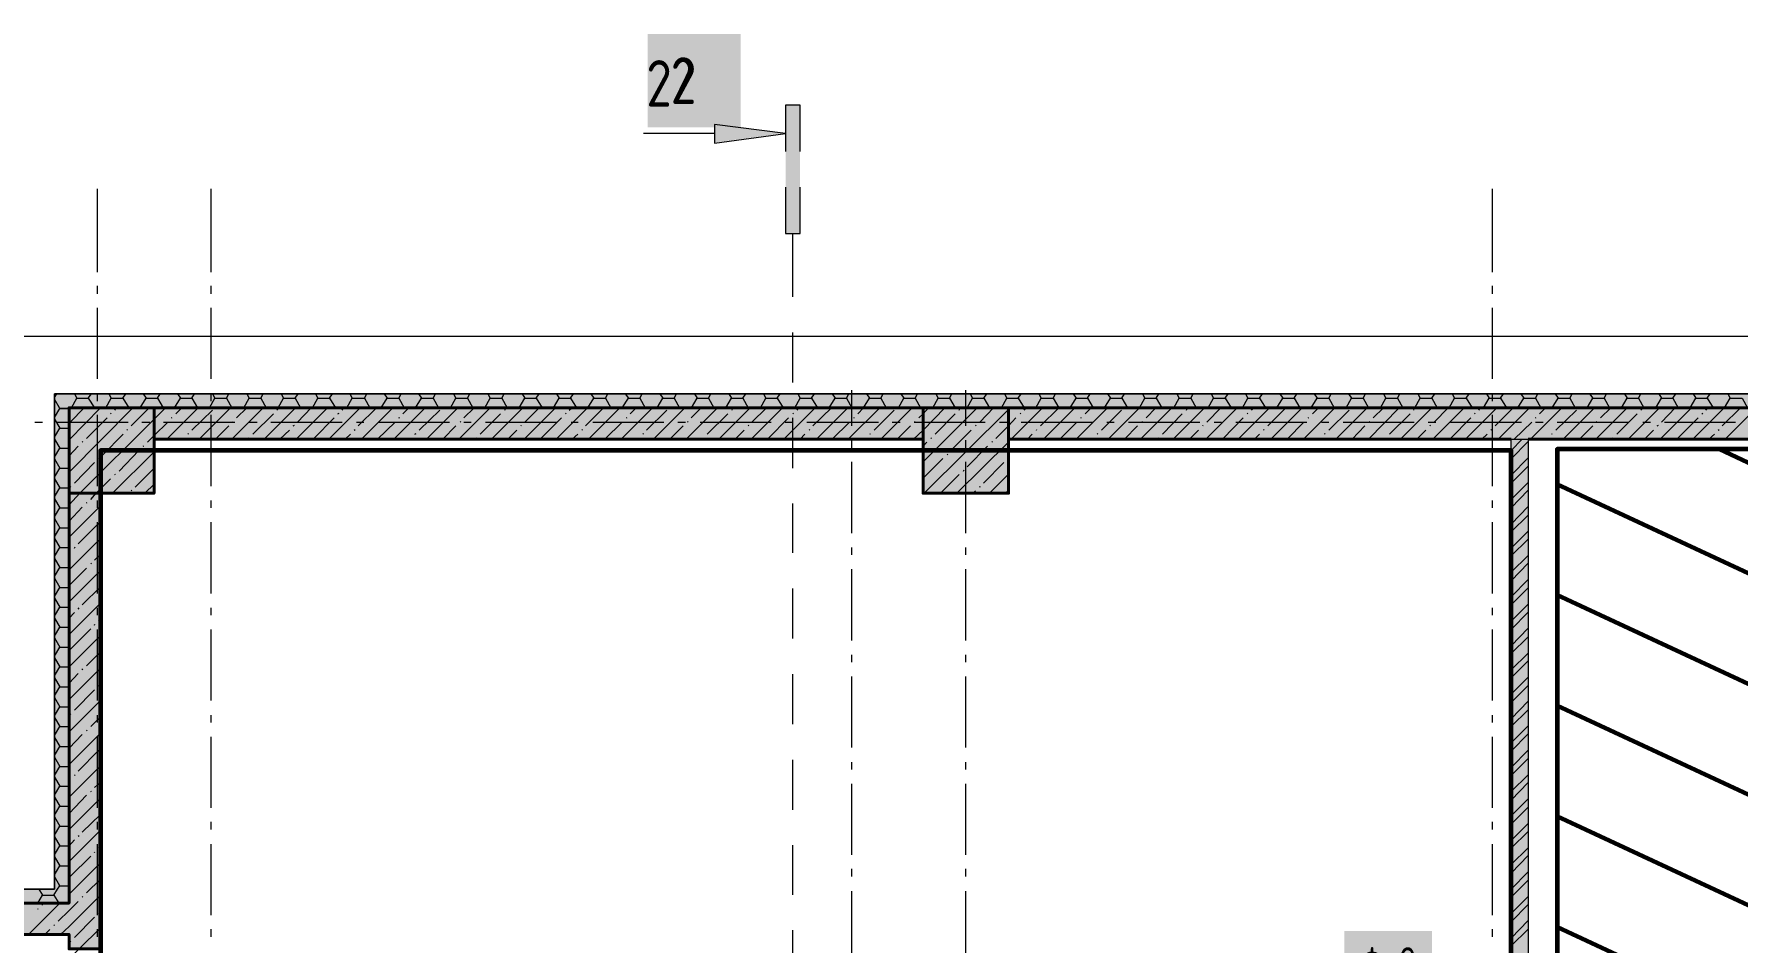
# Model space of a CAD drawing. Header units: millimetres. Extents: x -164500 to 426394, y -23753 to 102118.
# Drawn here: x -114273 to -102297, y 23923 to 30311 of the extents above; entities that cross this region are included whole.
import ezdxf

# ---------------------------------------------------------------- set-up
doc = ezdxf.new("R2010")
doc.units = ezdxf.units.MM
doc.layers.add('0) шлифовка', color=5, linetype='Continuous', lineweight=60)
doc.layers.add('192 подвал стенки 0.2м гидроиз', color=6, linetype='Continuous', lineweight=60)
doc.layers.add('PDF _Геометрия', color=7, linetype='Continuous', true_color=0x1f1f1f)
doc.layers.add('PDF _Сплошная заливка', color=7, linetype='Continuous', true_color=0xffffff)
doc.layers.add('PDF _Текст', color=7, linetype='Continuous')
doc.styles.get("Standard").update_dxf_attribs({"font": 'ГОСТ тип А.ttf'})
doc.styles.add('СПДС', font='ГОСТ тип А.ttf', dxfattribs={"width": 0.9})
doc.linetypes.add('зигзаг', pattern='A,0.00254,-5.08,[131,ltypeshp.shx,S=5.08,R=0,X=-5.08,Y=0],-10.16,[131,ltypeshp.shx,S=5.08,R=180,X=5.08,Y=0],-5.08', length=20.32254)

msp = doc.modelspace()

# ---------------------------------------------------------------- hatches: boundary and pattern name
at = {"layer": '0) шлифовка', "true_color": 0x2776bb}
h = msp.add_hatch(dxfattribs=at)
h.set_pattern_fill('ANSI31', color=152, scale=222, angle=110)
h.set_pattern_definition([(155, (205553.1, 26879), (-297.8825, -638.811), [])])
h.paths.add_polyline_path([(-103568.231, 12573.656), (-87622.634, 12573.656), (-87622.634, 27392.385), (-103568.231, 27392.385)])
at = {"layer": 'PDF _Сплошная заливка', "linetype": 'зигзаг', "transparency": 33554559}
msp.add_hatch(color=7, dxfattribs=at).paths.add_polyline_path([(-109253.404, 29650.356), (-109456.748, 29675.775), (-109490.639, 29675.775), (-109490.639, 29548.684), (-109456.748, 29552.921), (-109427.094, 29557.157), (-109393.203, 29561.393), (-109333.894, 29569.866), (-109300.003, 29574.102), (-109240.695, 29582.575), (-109206.804, 29586.811), (-109177.149, 29591.048), (-109143.259, 29595.284), (-109083.95, 29603.757), (-109050.059, 29607.993), (-108990.75, 29616.466), (-109020.405, 29620.702), (-109223.749, 29646.12)])
h = msp.add_hatch(color=256, dxfattribs=at)
h.paths.add_polyline_path([(-103771.592, 17775.886), (-103890.193, 17775.886), (-103890.193, 12471.984), (-103771.592, 12471.984)])
h.paths.add_polyline_path([(-103890.193, 23448.35), (-103771.592, 23448.35), (-103771.592, 27464.403), (-103890.193, 27464.403)])
h.paths.add_polyline_path([(-103890.193, 17780.122), (-103771.592, 17780.122), (-103771.592, 23444.113), (-103890.193, 23444.113)])

# ---------------------------------------------------------------- linework, layer by layer
at = {"layer": '0) шлифовка'}
msp.add_lwpolyline([(-103568.231, 12573.656), (-87622.634, 12573.656), (-87622.634, 27392.385), (-103568.231, 27392.385)], close=True, dxfattribs=at)
at = {"layer": '192 подвал стенки 0.2м гидроиз'}
msp.add_lwpolyline([(-103890.193, 15674.66), (-103890.193, 27383.913), (-113807.473, 27383.913), (-113807.473, 15674.66), (-106614.162, 15674.66)], dxfattribs=at)
at = {"layer": 'PDF _Геометрия', "color": 7, "lineweight": 9}
for points in [[(-108889.078, 29485.139), (-108889.078, 29811.338), (-108990.75, 29811.338), (-108990.75, 29485.139)], [(-109490.639, 29612.229), (-109990.527, 29612.229)], [(-113828.654, 28637.87), (-113828.654, 29222.486)], [(-113027.986, 28637.87), (-113027.986, 29222.486)], [(-108990.75, 29235.195), (-108990.75, 28908.996), (-108889.078, 28908.996), (-108889.078, 29235.195)], [(-104021.52, 28637.87), (-104021.52, 29222.486)], [(-113828.654, 28485.362), (-113828.654, 28540.434)], [(-113027.986, 28485.362), (-113027.986, 28540.434)], [(-104021.52, 28485.362), (-104021.52, 28540.434)], [(-113828.654, 27888.038), (-113828.654, 28387.926)], [(-113027.986, 27888.038), (-113027.986, 28387.926)], [(-104021.52, 27888.038), (-104021.52, 28387.926)], [(-71456.748, 27782.129), (-71456.748, 28184.582), (-114527.651, 28184.582), (-114527.651, 24702.307), (-117649.836, 24702.307), (-117649.836, 24299.855)], [(-113828.654, 27731.293), (-113828.654, 27786.365)], [(-113027.986, 27731.293), (-113027.986, 27786.365)], [(-108524.753, 27557.603), (-108524.753, 27807.547)], [(-107724.084, 27557.603), (-107724.084, 27807.547)], [(-104021.52, 27731.293), (-104021.52, 27786.365)], [(-156378.487, 27782.129), (-142445.154, 27782.129), (-156378.487, 27782.129), (-156378.487, 27684.693), (-142445.154, 27684.693), (-122585.176, 27684.693), (-122585.176, 24202.419), (-114027.763, 24202.419), (-114027.763, 24299.855), (-114027.763, 27684.693), (-71189.858, 27684.693), (-71189.858, 24261.728)], [(-114269.234, 27583.021), (-114214.162, 27583.021)], [(-114116.726, 27583.021), (-113612.601, 27583.021)], [(-113828.654, 27133.968), (-113828.654, 27633.857)], [(-113515.165, 27583.021), (-113460.093, 27583.021)], [(-113362.657, 27583.021), (-112862.768, 27583.021)], [(-113027.986, 27133.968), (-113027.986, 27633.857)], [(-112761.096, 27583.021), (-112706.023, 27583.021)], [(-112608.588, 27583.021), (-112108.699, 27583.021)], [(-112007.027, 27583.021), (-111956.191, 27583.021)], [(-111854.518, 27583.021), (-111354.63, 27583.021)], [(-111252.958, 27583.021), (-111202.122, 27583.021)], [(-111100.449, 27583.021), (-110600.561, 27583.021)], [(-110498.889, 27583.021), (-110448.052, 27583.021)], [(-110346.38, 27583.021), (-109846.492, 27583.021)], [(-109749.056, 27583.021), (-109693.983, 27583.021)], [(-109592.311, 27583.021), (-109092.423, 27583.021)], [(-108994.987, 27583.021), (-108939.914, 27583.021)], [(-108842.478, 27583.021), (-108338.353, 27583.021)], [(-108240.918, 27583.021), (-108185.845, 27583.021)], [(-108088.409, 27583.021), (-107588.521, 27583.021)], [(-107486.848, 27583.021), (-107436.012, 27583.021)], [(-107334.34, 27583.021), (-106834.452, 27583.021)], [(-106732.779, 27583.021), (-106681.943, 27583.021)], [(-106580.271, 27583.021), (-106080.382, 27583.021)], [(-105978.71, 27583.021), (-105927.874, 27583.021)], [(-105826.202, 27583.021), (-105326.313, 27583.021)], [(-105224.641, 27583.021), (-105173.805, 27583.021)], [(-105072.133, 27583.021), (-104572.244, 27583.021)], [(-104474.808, 27583.021), (-104419.736, 27583.021)], [(-104318.064, 27583.021), (-103818.175, 27583.021)], [(-104021.52, 27133.968), (-104021.52, 27633.857)], [(-103720.739, 27583.021), (-103665.667, 27583.021)], [(-103568.231, 27583.021), (-103068.342, 27583.021)], [(-102966.67, 27583.021), (-102911.598, 27583.021)], [(-102814.162, 27583.021), (-102314.273, 27583.021)], [(-108524.753, 27400.858), (-108524.753, 27455.931)], [(-107724.084, 27400.858), (-107724.084, 27455.931)], [(-108524.753, 26803.534), (-108524.753, 27303.422)], [(-107724.084, 26803.534), (-107724.084, 27303.422)], [(-113828.654, 26981.46), (-113828.654, 27032.296)], [(-113027.986, 26981.46), (-113027.986, 27032.296)], [(-104021.52, 26981.46), (-104021.52, 27032.296)], [(-113828.654, 26379.899), (-113828.654, 26879.788)], [(-113027.986, 26379.899), (-113027.986, 26879.788)], [(-104021.52, 26379.899), (-104021.52, 26879.788)], [(-108524.753, 26651.025), (-108524.753, 26701.861)], [(-107724.084, 26651.025), (-107724.084, 26701.861)], [(-108524.753, 26049.465), (-108524.753, 26549.353)], [(-107724.084, 26049.465), (-107724.084, 26549.353)], [(-113828.654, 26227.391), (-113828.654, 26278.227)], [(-113027.986, 26227.391), (-113027.986, 26278.227)], [(-104021.52, 26227.391), (-104021.52, 26278.227)], [(-113828.654, 25625.83), (-113828.654, 26125.719)], [(-113027.986, 25625.83), (-113027.986, 26125.719)], [(-104021.52, 25625.83), (-104021.52, 26125.719)], [(-108524.753, 25896.956), (-108524.753, 25947.792)], [(-107724.084, 25896.956), (-107724.084, 25947.792)], [(-108524.753, 25295.395), (-108524.753, 25795.284)], [(-107724.084, 25295.395), (-107724.084, 25795.284)], [(-113828.654, 25473.322), (-113828.654, 25524.158)], [(-113027.986, 25473.322), (-113027.986, 25524.158)], [(-104021.52, 25473.322), (-104021.52, 25524.158)], [(-113828.654, 24871.761), (-113828.654, 25371.65)], [(-113027.986, 24871.761), (-113027.986, 25371.65)], [(-104021.52, 24871.761), (-104021.52, 25371.65)], [(-108524.753, 25142.887), (-108524.753, 25193.723)], [(-107724.084, 25142.887), (-107724.084, 25193.723)], [(-108524.753, 24541.326), (-108524.753, 25041.215)], [(-107724.084, 24541.326), (-107724.084, 25041.215)], [(-113828.654, 24719.253), (-113828.654, 24774.325)], [(-113027.986, 24719.253), (-113027.986, 24774.325)], [(-104021.52, 24719.253), (-104021.52, 24774.325)], [(-113828.654, 24117.692), (-113828.654, 24617.581)], [(-113027.986, 24117.692), (-113027.986, 24617.581)], [(-104021.52, 24117.692), (-104021.52, 24617.581)], [(-108524.753, 24388.818), (-108524.753, 24443.89)], [(-107724.084, 24388.818), (-107724.084, 24443.89)], [(-108524.753, 23787.257), (-108524.753, 24287.146)], [(-107724.084, 23787.257), (-107724.084, 24287.146)], [(-113828.654, 23965.184), (-113828.654, 24020.256)], [(-113027.986, 23965.184), (-113027.986, 24020.256)], [(-104021.52, 23965.184), (-104021.52, 24020.256)]]:
    msp.add_lwpolyline(points, dxfattribs=at)
for points in [[(-109490.639, 29544.448), (-108990.75, 29612.229), (-109490.639, 29675.775)], [(-71088.186, 27782.129), (-71088.186, 24359.164), (-67097.551, 24359.164), (-67097.551, 27684.693), (-67097.551, 24363.4), (-71088.186, 24363.4), (-71088.186, 27782.129), (-71189.858, 27782.129), (-114129.435, 27782.129), (-114129.435, 27684.693), (-114129.435, 24299.855), (-114129.435, 27684.693), (-114129.435, 27782.129), (-71189.858, 27782.129)], [(-122585.176, 24299.855), (-114129.435, 24299.855)]]:
    msp.add_lwpolyline(points, close=True, dxfattribs=at)
at = {"layer": 'PDF _Геометрия', "color": 8, "lineweight": 9, "true_color": 0x808080}
for points in [[(-108939.914, 28464.18), (-108939.914, 28908.996)], [(-108939.914, 27862.62), (-108939.914, 28214.236)], [(-108939.914, 27261.059), (-108939.914, 27612.675)], [(-108939.914, 26663.734), (-108939.914, 27011.115)], [(-108939.914, 26062.174), (-108939.914, 26413.79)], [(-108939.914, 25460.613), (-108939.914, 25812.229)], [(-108939.914, 24859.052), (-108939.914, 25210.669)], [(-108939.914, 24261.728), (-108939.914, 24609.108)], [(-108939.914, 23660.167), (-108939.914, 24011.783)]]:
    msp.add_lwpolyline(points, dxfattribs=at)
at = {"layer": 'PDF _Геометрия', "color": 251, "lineweight": 9, "true_color": 0x4a4a4a}
for points in [[(-114129.435, 27756.711), (-114112.489, 27782.129)], [(-114129.435, 27616.912), (-114091.308, 27680.457), (-114095.544, 27684.693), (-114129.435, 27744.002)], [(-114010.817, 27684.693), (-113972.69, 27752.475)], [(-113989.636, 27782.129), (-113972.69, 27752.475), (-113892.2, 27752.475), (-113849.836, 27684.693)], [(-113892.2, 27752.475), (-113871.018, 27782.129)], [(-113769.346, 27684.693), (-113731.219, 27752.475)], [(-113748.164, 27782.129), (-113731.219, 27752.475), (-113650.728, 27752.475), (-113608.365, 27684.693)], [(-113650.728, 27752.475), (-113629.546, 27782.129)], [(-113527.874, 27684.693), (-113485.511, 27752.475)], [(-113506.692, 27782.129), (-113485.511, 27752.475), (-113405.02, 27752.475), (-113366.893, 27684.693)], [(-113405.02, 27752.475), (-113388.075, 27782.129)], [(-113366.893, 27680.457), (-113286.403, 27680.457)], [(-113286.403, 27684.693), (-113244.039, 27752.475)], [(-113265.221, 27782.129), (-113244.039, 27752.475), (-113163.549, 27752.475), (-113125.421, 27684.693)], [(-113163.549, 27752.475), (-113146.603, 27782.129)], [(-113125.421, 27680.457), (-113044.931, 27680.457)], [(-113040.695, 27684.693), (-113002.568, 27752.475)], [(-113019.513, 27782.129), (-113002.568, 27752.475), (-112922.077, 27752.475), (-112883.95, 27684.693)], [(-112922.077, 27752.475), (-112905.132, 27782.129)], [(-112883.95, 27680.457), (-112803.459, 27680.457)], [(-112799.223, 27684.693), (-112761.096, 27752.475)], [(-112778.041, 27782.129), (-112761.096, 27752.475), (-112680.605, 27752.475), (-112642.478, 27684.693)], [(-112680.605, 27752.475), (-112663.66, 27782.129)], [(-112638.242, 27680.457), (-112557.751, 27680.457)], [(-112557.751, 27684.693), (-112519.624, 27752.475)], [(-112536.57, 27782.129), (-112519.624, 27752.475), (-112439.134, 27752.475), (-112401.007, 27684.693)], [(-112439.134, 27752.475), (-112417.952, 27782.129)], [(-112396.77, 27680.457), (-112316.28, 27680.457)], [(-112316.28, 27684.693), (-112278.153, 27752.475)], [(-112295.098, 27782.129), (-112278.153, 27752.475), (-112197.662, 27752.475), (-112155.299, 27684.693)], [(-112197.662, 27752.475), (-112176.481, 27782.129)], [(-112155.299, 27680.457), (-112074.808, 27680.457)], [(-112074.808, 27684.693), (-112036.681, 27752.475)], [(-112053.627, 27782.129), (-112036.681, 27752.475), (-111951.954, 27752.475), (-111913.827, 27684.693)], [(-111951.954, 27752.475), (-111935.009, 27782.129)], [(-111913.827, 27680.457), (-111833.337, 27680.457)], [(-111833.337, 27684.693), (-111790.973, 27752.475)], [(-111812.155, 27782.129), (-111790.973, 27752.475), (-111710.483, 27752.475), (-111672.356, 27684.693)], [(-111710.483, 27752.475), (-111693.537, 27782.129)], [(-111672.356, 27680.457), (-111591.865, 27680.457)], [(-111591.865, 27684.693), (-111549.502, 27752.475)], [(-111570.683, 27782.129), (-111549.502, 27752.475), (-111469.011, 27752.475), (-111430.884, 27684.693)], [(-111469.011, 27752.475), (-111452.066, 27782.129)], [(-111430.884, 27680.457), (-111350.394, 27680.457)], [(-111346.157, 27684.693), (-111308.03, 27752.475)], [(-111324.976, 27782.129), (-111308.03, 27752.475), (-111227.54, 27752.475), (-111189.413, 27684.693)], [(-111227.54, 27752.475), (-111210.594, 27782.129)], [(-111189.413, 27680.457), (-111104.686, 27680.457)], [(-111104.686, 27684.693), (-111066.559, 27752.475)], [(-111083.504, 27782.129), (-111066.559, 27752.475), (-110986.068, 27752.475), (-110947.941, 27684.693)], [(-110986.068, 27752.475), (-110969.123, 27782.129)], [(-110943.705, 27680.457), (-110863.214, 27680.457)], [(-110863.214, 27684.693), (-110825.087, 27752.475)], [(-110842.032, 27782.129), (-110825.087, 27752.475), (-110744.597, 27752.475), (-110702.233, 27684.693)], [(-110744.597, 27752.475), (-110723.415, 27782.129)], [(-110702.233, 27680.457), (-110621.743, 27680.457)], [(-110621.743, 27684.693), (-110583.615, 27752.475)], [(-110600.561, 27782.129), (-110583.615, 27752.475), (-110503.125, 27752.475), (-110460.762, 27684.693)], [(-110503.125, 27752.475), (-110481.943, 27782.129)], [(-110460.762, 27680.457), (-110380.271, 27680.457)], [(-110380.271, 27684.693), (-110337.908, 27752.475)], [(-110359.089, 27782.129), (-110337.908, 27752.475), (-110257.417, 27752.475), (-110219.29, 27684.693)], [(-110257.417, 27752.475), (-110240.472, 27782.129)], [(-110219.29, 27680.457), (-110138.799, 27680.457)], [(-110138.799, 27684.693), (-110096.436, 27752.475)], [(-110117.618, 27782.129), (-110096.436, 27752.475), (-110015.945, 27752.475), (-109977.818, 27684.693)], [(-110015.945, 27752.475), (-109999, 27782.129)], [(-109977.818, 27680.457), (-109897.328, 27680.457)], [(-109893.091, 27684.693), (-109854.964, 27752.475)], [(-109876.146, 27782.129), (-109854.964, 27752.475), (-109774.474, 27752.475), (-109736.347, 27684.693)], [(-109774.474, 27752.475), (-109757.529, 27782.129)], [(-109736.347, 27680.457), (-109655.856, 27680.457)], [(-109651.62, 27684.693), (-109613.493, 27752.475)], [(-109630.438, 27782.129), (-109613.493, 27752.475), (-109533.002, 27752.475), (-109494.875, 27684.693)], [(-109533.002, 27752.475), (-109516.057, 27782.129)], [(-109490.639, 27680.457), (-109410.148, 27680.457)], [(-109410.148, 27684.693), (-109372.021, 27752.475)], [(-109388.967, 27782.129), (-109372.021, 27752.475), (-109291.531, 27752.475), (-109253.404, 27684.693)], [(-109291.531, 27752.475), (-109270.349, 27782.129)], [(-109249.167, 27680.457), (-109168.677, 27680.457)], [(-109168.677, 27684.693), (-109130.55, 27752.475)], [(-109147.495, 27782.129), (-109130.55, 27752.475), (-109050.059, 27752.475), (-109007.696, 27684.693)], [(-109050.059, 27752.475), (-109028.877, 27782.129)], [(-109007.696, 27680.457), (-108927.205, 27680.457)], [(-108927.205, 27684.693), (-108889.078, 27752.475)], [(-108906.023, 27782.129), (-108889.078, 27752.475), (-108808.588, 27752.475), (-108766.224, 27684.693)], [(-108808.588, 27752.475), (-108787.406, 27782.129)], [(-108766.224, 27680.457), (-108685.734, 27680.457)], [(-108685.734, 27684.693), (-108643.37, 27752.475)], [(-108664.552, 27782.129), (-108643.37, 27752.475), (-108562.88, 27752.475), (-108524.753, 27684.693)], [(-108562.88, 27752.475), (-108545.934, 27782.129)], [(-108524.753, 27680.457), (-108444.262, 27680.457)], [(-108444.262, 27684.693), (-108401.899, 27752.475)], [(-108423.08, 27782.129), (-108401.899, 27752.475), (-108321.408, 27752.475), (-108283.281, 27684.693)], [(-108321.408, 27752.475), (-108304.463, 27782.129)], [(-108283.281, 27680.457), (-108202.79, 27680.457)], [(-108198.554, 27684.693), (-108160.427, 27752.475)], [(-108181.609, 27782.129), (-108160.427, 27752.475), (-108079.937, 27752.475), (-108041.809, 27684.693)], [(-108079.937, 27752.475), (-108062.991, 27782.129)], [(-108041.809, 27680.457), (-108024.864, 27680.457)], [(-107957.083, 27684.693), (-107918.955, 27752.475)], [(-107935.901, 27782.129), (-107918.955, 27752.475), (-107838.465, 27752.475), (-107800.338, 27684.693)], [(-107838.465, 27752.475), (-107821.52, 27782.129)], [(-107715.611, 27684.693), (-107677.484, 27752.475)], [(-107694.429, 27782.129), (-107677.484, 27752.475), (-107596.993, 27752.475), (-107558.866, 27684.693)], [(-107596.993, 27752.475), (-107575.812, 27782.129)], [(-107474.139, 27684.693), (-107436.012, 27752.475)], [(-107452.958, 27782.129), (-107436.012, 27752.475), (-107355.522, 27752.475), (-107313.158, 27684.693)], [(-107355.522, 27752.475), (-107334.34, 27782.129)], [(-107313.158, 27680.457), (-107232.668, 27680.457)], [(-107232.668, 27684.693), (-107194.541, 27752.475)], [(-107211.486, 27782.129), (-107194.541, 27752.475), (-107109.814, 27752.475), (-107071.687, 27684.693)], [(-107109.814, 27752.475), (-107092.869, 27782.129)], [(-107071.687, 27680.457), (-106991.196, 27680.457)], [(-106991.196, 27684.693), (-106948.833, 27752.475)], [(-106970.015, 27782.129), (-106948.833, 27752.475), (-106868.342, 27752.475), (-106830.215, 27684.693)], [(-106868.342, 27752.475), (-106851.397, 27782.129)], [(-106830.215, 27680.457), (-106749.725, 27680.457)], [(-106749.725, 27684.693), (-106707.361, 27752.475)], [(-106728.543, 27782.129), (-106707.361, 27752.475), (-106626.871, 27752.475), (-106588.744, 27684.693)], [(-106626.871, 27752.475), (-106609.925, 27782.129)], [(-106588.744, 27680.457), (-106508.253, 27680.457)], [(-106504.017, 27684.693), (-106465.89, 27752.475)], [(-106482.835, 27782.129), (-106465.89, 27752.475), (-106385.399, 27752.475), (-106347.272, 27684.693)], [(-106385.399, 27752.475), (-106368.454, 27782.129)], [(-106347.272, 27680.457), (-106262.545, 27680.457)], [(-106262.545, 27684.693), (-106224.418, 27752.475)], [(-106241.364, 27782.129), (-106224.418, 27752.475), (-106143.928, 27752.475), (-106105.801, 27684.693)], [(-106143.928, 27752.475), (-106126.982, 27782.129)], [(-106101.564, 27680.457), (-106021.074, 27680.457)], [(-106021.074, 27684.693), (-105982.947, 27752.475)], [(-105999.892, 27782.129), (-105982.947, 27752.475), (-105902.456, 27752.475), (-105860.093, 27684.693)], [(-105902.456, 27752.475), (-105881.274, 27782.129)], [(-105860.093, 27680.457), (-105779.602, 27680.457)], [(-105779.602, 27684.693), (-105741.475, 27752.475)], [(-105758.42, 27782.129), (-105741.475, 27752.475), (-105660.984, 27752.475), (-105618.621, 27684.693)], [(-105660.984, 27752.475), (-105639.803, 27782.129)], [(-105618.621, 27680.457), (-105538.131, 27680.457)], [(-105538.131, 27684.693), (-105495.767, 27752.475)], [(-105516.949, 27782.129), (-105495.767, 27752.475), (-105415.277, 27752.475), (-105377.149, 27684.693)], [(-105415.277, 27752.475), (-105398.331, 27782.129)], [(-105377.149, 27680.457), (-105296.659, 27680.457)], [(-105296.659, 27684.693), (-105254.296, 27752.475)], [(-105275.477, 27782.129), (-105254.296, 27752.475), (-105173.805, 27752.475), (-105135.678, 27684.693)], [(-105173.805, 27752.475), (-105156.86, 27782.129)], [(-105135.678, 27680.457), (-105055.187, 27680.457)], [(-105050.951, 27684.693), (-105012.824, 27752.475)], [(-105034.006, 27782.129), (-105012.824, 27752.475), (-104932.333, 27752.475), (-104894.206, 27684.693)], [(-104932.333, 27752.475), (-104915.388, 27782.129)], [(-104894.206, 27680.457), (-104813.716, 27680.457)], [(-104809.479, 27684.693), (-104771.352, 27752.475)], [(-104788.298, 27782.129), (-104771.352, 27752.475), (-104690.862, 27752.475), (-104652.735, 27684.693)], [(-104690.862, 27752.475), (-104673.916, 27782.129)], [(-104648.498, 27680.457), (-104568.008, 27680.457)], [(-104568.008, 27684.693), (-104529.881, 27752.475)], [(-104546.826, 27782.129), (-104529.881, 27752.475), (-104449.39, 27752.475), (-104411.263, 27684.693)], [(-104449.39, 27752.475), (-104428.209, 27782.129)], [(-104407.027, 27680.457), (-104326.536, 27680.457)], [(-104326.536, 27684.693), (-104288.409, 27752.475)], [(-104305.355, 27782.129), (-104288.409, 27752.475), (-104207.919, 27752.475), (-104165.555, 27684.693)], [(-104207.919, 27752.475), (-104186.737, 27782.129)], [(-104165.555, 27680.457), (-104085.065, 27680.457)], [(-104085.065, 27684.693), (-104046.938, 27752.475)], [(-104063.883, 27782.129), (-104046.938, 27752.475), (-103966.447, 27752.475), (-103924.084, 27684.693)], [(-103966.447, 27752.475), (-103945.265, 27782.129)], [(-103924.084, 27680.457), (-103843.593, 27680.457)], [(-103843.593, 27684.693), (-103801.23, 27752.475)], [(-103822.411, 27782.129), (-103801.23, 27752.475), (-103720.739, 27752.475), (-103682.612, 27684.693)], [(-103720.739, 27752.475), (-103703.794, 27782.129)], [(-103682.612, 27680.457), (-103602.122, 27680.457)], [(-103602.122, 27684.693), (-103559.758, 27752.475)], [(-103580.94, 27782.129), (-103559.758, 27752.475), (-103479.268, 27752.475), (-103441.141, 27684.693)], [(-103479.268, 27752.475), (-103462.322, 27782.129)], [(-103441.141, 27680.457), (-103360.65, 27680.457)], [(-103356.414, 27684.693), (-103318.287, 27752.475)], [(-103339.468, 27782.129), (-103318.287, 27752.475), (-103237.796, 27752.475), (-103199.669, 27684.693)], [(-103237.796, 27752.475), (-103220.851, 27782.129)], [(-103199.669, 27680.457), (-103119.178, 27680.457)], [(-103114.942, 27684.693), (-103076.815, 27752.475)], [(-103093.76, 27782.129), (-103076.815, 27752.475), (-102996.324, 27752.475), (-102958.197, 27684.693)], [(-102996.324, 27752.475), (-102979.379, 27782.129)], [(-102953.961, 27680.457), (-102873.471, 27680.457)], [(-102873.471, 27684.693), (-102835.343, 27752.475)], [(-102852.289, 27782.129), (-102835.343, 27752.475), (-102754.853, 27752.475), (-102716.726, 27684.693)], [(-102754.853, 27752.475), (-102733.671, 27782.129)], [(-102712.489, 27680.457), (-102631.999, 27680.457)], [(-102631.999, 27684.693), (-102593.872, 27752.475)], [(-102610.817, 27782.129), (-102593.872, 27752.475), (-102513.381, 27752.475), (-102471.018, 27684.693)], [(-102513.381, 27752.475), (-102492.2, 27782.129)], [(-102471.018, 27680.457), (-102390.527, 27680.457)], [(-102390.527, 27684.693), (-102352.4, 27752.475)], [(-102369.346, 27782.129), (-102352.4, 27752.475), (-102267.673, 27752.475), (-102229.546, 27684.693)], [(-114129.435, 27604.203), (-114091.308, 27540.657), (-114027.763, 27540.657)], [(-114129.435, 27477.112), (-114091.308, 27540.657)], [(-114129.435, 27464.403), (-114091.308, 27400.858), (-114027.763, 27400.858)], [(-114129.435, 27337.313), (-114091.308, 27400.858)], [(-114129.435, 27324.604), (-114091.308, 27261.059), (-114027.763, 27261.059)], [(-114129.435, 27197.514), (-114091.308, 27261.059)], [(-114129.435, 27184.805), (-114091.308, 27121.259), (-114027.763, 27121.259)], [(-114129.435, 27057.714), (-114091.308, 27121.259)], [(-114129.435, 27045.005), (-114091.308, 26981.46), (-114027.763, 26981.46)], [(-114129.435, 26917.915), (-114091.308, 26981.46)], [(-114129.435, 26905.206), (-114091.308, 26841.661), (-114027.763, 26841.661)], [(-114129.435, 26778.116), (-114091.308, 26841.661)], [(-114129.435, 26765.407), (-114091.308, 26701.861), (-114027.763, 26701.861)], [(-114129.435, 26638.316), (-114091.308, 26701.861)], [(-114129.435, 26625.607), (-114091.308, 26562.062), (-114027.763, 26562.062)], [(-114129.435, 26498.517), (-114091.308, 26562.062)], [(-114129.435, 26485.808), (-114091.308, 26422.263), (-114027.763, 26422.263)], [(-114129.435, 26358.718), (-114091.308, 26422.263)], [(-114129.435, 26346.009), (-114091.308, 26282.463), (-114027.763, 26282.463)], [(-114129.435, 26218.918), (-114091.308, 26282.463)], [(-114129.435, 26206.209), (-114091.308, 26142.664), (-114027.763, 26142.664)], [(-114129.435, 26079.119), (-114091.308, 26142.664)], [(-114129.435, 26066.41), (-114091.308, 26002.865), (-114027.763, 26002.865)], [(-114129.435, 25939.32), (-114091.308, 26002.865)], [(-114129.435, 25926.611), (-114091.308, 25863.065), (-114027.763, 25863.065)], [(-114129.435, 25799.52), (-114091.308, 25863.065)], [(-114129.435, 25786.811), (-114091.308, 25723.266), (-114027.763, 25723.266)], [(-114129.435, 25659.721), (-114091.308, 25723.266)], [(-114129.435, 25647.012), (-114091.308, 25583.467), (-114027.763, 25583.467)], [(-114129.435, 25519.922), (-114091.308, 25583.467)], [(-114129.435, 25507.213), (-114091.308, 25443.667), (-114027.763, 25443.667)], [(-114129.435, 25380.122), (-114091.308, 25443.667)], [(-114129.435, 25367.413), (-114091.308, 25303.868), (-114027.763, 25303.868)], [(-114129.435, 25240.323), (-114091.308, 25303.868)], [(-114129.435, 25227.614), (-114091.308, 25164.069), (-114027.763, 25164.069)], [(-114129.435, 25100.524), (-114091.308, 25164.069)], [(-114129.435, 25087.815), (-114091.308, 25024.27), (-114027.763, 25024.27)], [(-114129.435, 24960.724), (-114091.308, 25024.27)], [(-114129.435, 24948.015), (-114091.308, 24884.47), (-114027.763, 24884.47)], [(-114129.435, 24820.925), (-114091.308, 24884.47)], [(-114129.435, 24808.216), (-114091.308, 24744.671), (-114027.763, 24744.671)], [(-114129.435, 24681.126), (-114091.308, 24744.671)], [(-114129.435, 24668.417), (-114091.308, 24604.872), (-114027.763, 24604.872)], [(-114129.435, 24541.326), (-114091.308, 24604.872)], [(-114129.435, 24528.617), (-114091.308, 24465.072), (-114027.763, 24465.072)], [(-114129.435, 24401.527), (-114091.308, 24465.072)], [(-114133.671, 24257.491), (-114108.253, 24299.855), (-114091.308, 24325.273), (-114027.763, 24325.273)], [(-114091.308, 24325.273), (-114129.435, 24388.818)], [(-114248.052, 24202.419), (-114214.162, 24257.491)], [(-114239.58, 24299.855), (-114214.162, 24257.491), (-114133.671, 24257.491), (-114099.78, 24202.419)]]:
    msp.add_lwpolyline(points, dxfattribs=at)
msp.add_lwpolyline([(-114027.763, 27680.457), (-114091.308, 27680.457)], close=True, dxfattribs=at)
at = {"layer": 'PDF _Геометрия', "lineweight": 9}
for points in [[(-114027.763, 27002.642), (-113951.508, 27083.132), (-113430.438, 27604.203), (-113349.948, 27684.693)], [(-114027.763, 27460.167), (-113807.473, 27684.693)], [(-114027.763, 27231.404), (-113578.71, 27684.693)], [(-114019.29, 27583.021), (-113921.854, 27684.693)], [(-113705.801, 27667.748), (-113693.091, 27684.693)], [(-113591.419, 27557.603), (-113464.329, 27684.693)], [(-113341.475, 27464.403), (-113121.185, 27684.693)], [(-113277.93, 27642.33), (-113235.566, 27684.693)], [(-113163.549, 27527.948), (-113019.513, 27667.748)], [(-113112.712, 27464.403), (-112892.423, 27684.693)], [(-112883.95, 27464.403), (-112663.66, 27684.693)], [(-112850.059, 27612.675), (-112778.041, 27684.693)], [(-112655.187, 27464.403), (-112434.898, 27684.693)], [(-112566.224, 27667.748), (-112557.751, 27676.22)], [(-112430.661, 27464.403), (-112210.371, 27684.693)], [(-112422.188, 27583.021), (-112324.753, 27684.693)], [(-112201.899, 27464.403), (-111981.609, 27684.693)], [(-112108.699, 27667.748), (-112095.99, 27684.693)], [(-111994.318, 27557.603), (-111867.228, 27684.693)], [(-111973.136, 27464.403), (-111752.846, 27684.693)], [(-111744.374, 27464.403), (-111524.084, 27684.693)], [(-111680.828, 27642.33), (-111638.465, 27684.693)], [(-111566.447, 27527.948), (-111422.411, 27667.748)], [(-111515.611, 27464.403), (-111295.321, 27684.693)], [(-111286.848, 27464.403), (-111066.559, 27684.693)], [(-111252.958, 27612.675), (-111180.94, 27684.693)], [(-111058.086, 27464.403), (-110837.796, 27684.693)], [(-110964.886, 27667.748), (-110960.65, 27676.22)], [(-110829.323, 27464.403), (-110609.034, 27684.693)], [(-110825.087, 27583.021), (-110723.415, 27684.693)], [(-110604.797, 27464.403), (-110384.507, 27684.693)], [(-110511.598, 27667.748), (-110494.652, 27684.693)], [(-110397.216, 27557.603), (-110270.126, 27684.693)], [(-110376.035, 27464.403), (-110155.745, 27684.693)], [(-110147.272, 27464.403), (-109926.982, 27684.693)], [(-110083.727, 27642.33), (-110041.364, 27684.693)], [(-109969.346, 27527.948), (-109825.31, 27667.748)], [(-109918.51, 27464.403), (-109698.22, 27684.693)], [(-109689.747, 27464.403), (-109469.457, 27684.693)], [(-109655.856, 27612.675), (-109583.838, 27684.693)], [(-109460.984, 27464.403), (-109240.695, 27684.693)], [(-109367.785, 27667.748), (-109363.549, 27676.22)], [(-109232.222, 27464.403), (-109011.932, 27684.693)], [(-109227.986, 27583.021), (-109126.313, 27684.693)], [(-109003.459, 27464.403), (-108783.17, 27684.693)], [(-108910.26, 27667.748), (-108897.551, 27684.693)], [(-108800.115, 27557.603), (-108668.788, 27684.693)], [(-108774.697, 27464.403), (-108554.407, 27684.693)], [(-108550.171, 27464.403), (-108329.881, 27684.693)], [(-108482.389, 27642.33), (-108444.262, 27684.693)], [(-108368.008, 27527.948), (-108228.209, 27667.748)], [(-108321.408, 27464.403), (-108101.118, 27684.693)], [(-108092.646, 27464.403), (-108024.864, 27527.948), (-107872.356, 27684.693)], [(-108054.518, 27612.675), (-108024.864, 27642.33), (-107986.737, 27684.693)], [(-108024.864, 27303.422), (-107643.593, 27684.693)], [(-108016.391, 27083.132), (-107423.303, 27671.984), (-107414.831, 27684.693)], [(-107770.683, 27667.748), (-107766.447, 27676.22)], [(-107626.648, 27583.021), (-107529.212, 27684.693)], [(-107406.358, 27464.403), (-107186.068, 27684.693)], [(-107313.158, 27667.748), (-107300.449, 27684.693)], [(-107198.777, 27557.603), (-107071.687, 27684.693)], [(-107177.595, 27464.403), (-106957.306, 27684.693)], [(-106948.833, 27464.403), (-106728.543, 27684.693)], [(-106885.288, 27642.33), (-106842.924, 27684.693)], [(-106770.906, 27527.948), (-106631.107, 27667.748)], [(-106724.307, 27464.403), (-106504.017, 27684.693)], [(-106495.544, 27464.403), (-106275.254, 27684.693)], [(-106457.417, 27612.675), (-106389.636, 27684.693)], [(-106266.782, 27464.403), (-106046.492, 27684.693)], [(-106173.582, 27667.748), (-106169.346, 27676.22)], [(-106038.019, 27464.403), (-105817.729, 27684.693)], [(-106029.546, 27583.021), (-105932.11, 27684.693)], [(-105809.256, 27464.403), (-105588.967, 27684.693)], [(-105716.057, 27667.748), (-105703.348, 27684.693)], [(-105601.676, 27557.603), (-105474.585, 27684.693)], [(-105580.494, 27464.403), (-105360.204, 27684.693)], [(-105351.731, 27464.403), (-105131.442, 27684.693)], [(-105288.186, 27642.33), (-105245.823, 27684.693)], [(-105173.805, 27527.948), (-105029.769, 27667.748)], [(-105122.969, 27464.403), (-104902.679, 27684.693)], [(-104894.206, 27464.403), (-104678.153, 27684.693)], [(-104860.316, 27612.675), (-104788.298, 27684.693)], [(-104669.68, 27464.403), (-104449.39, 27684.693)], [(-104576.481, 27667.748), (-104572.244, 27676.22)], [(-104440.918, 27464.403), (-104220.628, 27684.693)], [(-104432.445, 27583.021), (-104335.009, 27684.693)], [(-104212.155, 27464.403), (-103991.865, 27684.693)], [(-104118.955, 27667.748), (-104106.246, 27684.693)], [(-104004.574, 27557.603), (-103877.484, 27684.693)], [(-103983.392, 27464.403), (-103763.103, 27684.693)], [(-103754.63, 27464.403), (-103534.34, 27684.693)], [(-103691.085, 27642.33), (-103648.721, 27684.693)], [(-103576.704, 27527.948), (-103432.668, 27667.748)], [(-103525.867, 27464.403), (-103305.578, 27684.693)], [(-103297.105, 27464.403), (-103076.815, 27684.693)], [(-103263.214, 27612.675), (-103191.196, 27684.693)], [(-103068.342, 27464.403), (-102848.052, 27684.693)], [(-102979.379, 27667.748), (-102970.906, 27676.22)], [(-102843.816, 27464.403), (-102623.526, 27684.693)], [(-102835.343, 27583.021), (-102737.908, 27684.693)], [(-102615.054, 27464.403), (-102394.764, 27684.693)], [(-102521.854, 27667.748), (-102509.145, 27684.693)], [(-102407.473, 27557.603), (-102280.382, 27684.693)], [(-102386.291, 27464.403), (-102166.001, 27684.693)], [(-113904.909, 27468.64), (-113760.873, 27612.675)], [(-113735.455, 27642.33), (-113731.219, 27646.566)], [(-113477.038, 27443.222), (-113430.438, 27489.821), (-113333.002, 27583.021)], [(-113307.584, 27612.675), (-113303.348, 27616.912)], [(-112998.331, 27464.403), (-112905.132, 27557.603)], [(-112879.714, 27583.021), (-112875.477, 27587.257)], [(-112735.678, 27498.294), (-112591.642, 27642.33)], [(-112451.843, 27557.603), (-112443.37, 27561.839)], [(-112307.807, 27468.64), (-112163.772, 27612.675)], [(-112138.353, 27642.33), (-112129.881, 27646.566)], [(-111858.755, 27464.403), (-111735.901, 27583.021)], [(-111710.483, 27612.675), (-111702.01, 27616.912)], [(-111401.23, 27464.403), (-111308.03, 27557.603)], [(-111278.376, 27583.021), (-111274.139, 27587.257)], [(-111138.576, 27498.294), (-110994.541, 27642.33)], [(-110850.505, 27557.603), (-110846.269, 27561.839)], [(-110710.706, 27468.64), (-110566.67, 27612.675)], [(-110537.016, 27642.33), (-110532.779, 27646.566)], [(-110261.653, 27464.403), (-110138.799, 27583.021)], [(-110109.145, 27612.675), (-110104.909, 27616.912)], [(-109804.128, 27464.403), (-109710.929, 27557.603)], [(-109681.274, 27583.021), (-109677.038, 27587.257)], [(-109541.475, 27498.294), (-109397.439, 27642.33)], [(-109253.404, 27557.603), (-109249.167, 27561.839)], [(-109113.604, 27468.64), (-108969.569, 27612.675)], [(-108939.914, 27642.33), (-108935.678, 27646.566)], [(-108664.552, 27464.403), (-108541.698, 27583.021)], [(-108512.044, 27612.675), (-108507.807, 27616.912)], [(-108207.027, 27464.403), (-108113.827, 27557.603)], [(-108084.173, 27583.021), (-108079.937, 27587.257)], [(-107940.137, 27498.294), (-107800.338, 27642.33)], [(-107656.302, 27557.603), (-107652.066, 27561.839)], [(-107512.267, 27468.64), (-107423.303, 27557.603), (-107372.467, 27612.675)], [(-107342.813, 27642.33), (-107338.576, 27646.566)], [(-107063.214, 27464.403), (-106944.597, 27583.021)], [(-106914.942, 27612.675), (-106910.706, 27616.912)], [(-106609.925, 27464.403), (-106516.726, 27557.603)], [(-106487.071, 27583.021), (-106482.835, 27587.257)], [(-106343.036, 27498.294), (-106203.236, 27642.33)], [(-106059.201, 27557.603), (-106054.964, 27561.839)], [(-105915.165, 27468.64), (-105775.366, 27612.675)], [(-105745.711, 27642.33), (-105741.475, 27646.566)], [(-105466.113, 27464.403), (-105347.495, 27583.021)], [(-105317.841, 27612.675), (-105313.604, 27616.912)], [(-105008.588, 27464.403), (-104919.624, 27557.603)], [(-104889.97, 27583.021), (-104885.734, 27587.257)], [(-104745.934, 27498.294), (-104601.899, 27642.33)], [(-104462.099, 27557.603), (-104457.863, 27561.839)], [(-104318.064, 27468.64), (-104174.028, 27612.675)], [(-104148.61, 27642.33), (-104144.374, 27646.566)], [(-103869.011, 27464.403), (-103746.157, 27583.021)], [(-103720.739, 27612.675), (-103716.503, 27616.912)], [(-103411.486, 27464.403), (-103318.287, 27557.603)], [(-103292.869, 27583.021), (-103288.632, 27587.257)], [(-103148.833, 27498.294), (-103004.797, 27642.33)], [(-102864.998, 27557.603), (-102856.525, 27561.839)], [(-102720.962, 27468.64), (-102576.926, 27612.675)], [(-102551.508, 27642.33), (-102543.036, 27646.566)], [(-113934.563, 27443.222), (-113930.327, 27447.458)], [(-113790.527, 27354.258), (-113646.492, 27498.294)], [(-113621.074, 27527.948), (-113616.837, 27532.185)], [(-113227.094, 27464.403), (-113218.621, 27468.64)], [(-113193.203, 27498.294), (-113188.967, 27502.53)], [(-112765.332, 27468.64), (-112761.096, 27472.876)], [(-112545.042, 27464.403), (-112477.261, 27527.948)], [(-112087.517, 27464.403), (-112049.39, 27498.294)], [(-112023.972, 27527.948), (-112015.5, 27532.185)], [(-111629.992, 27464.403), (-111621.52, 27468.64)], [(-111596.102, 27498.294), (-111587.629, 27502.53)], [(-111168.231, 27468.64), (-111159.758, 27472.876)], [(-110943.705, 27464.403), (-110880.159, 27527.948)], [(-110490.416, 27464.403), (-110452.289, 27498.294)], [(-110422.634, 27527.948), (-110418.398, 27532.185)], [(-110032.891, 27464.403), (-110024.418, 27468.64)], [(-109994.764, 27498.294), (-109990.527, 27502.53)], [(-109566.893, 27468.64), (-109562.657, 27472.876)], [(-109346.603, 27464.403), (-109283.058, 27527.948)], [(-108889.078, 27464.403), (-108855.187, 27498.294)], [(-108825.533, 27527.948), (-108821.297, 27532.185)], [(-108435.789, 27464.403), (-108427.317, 27468.64)], [(-108397.662, 27498.294), (-108393.426, 27502.53)], [(-108024.864, 27413.567), (-107999.446, 27443.222)], [(-107969.792, 27468.64), (-107965.555, 27472.876)], [(-107829.992, 27383.913), (-107685.957, 27527.948)], [(-107787.629, 27083.132), (-107423.303, 27443.222)], [(-107541.921, 27443.222), (-107537.685, 27447.458)], [(-107291.977, 27464.403), (-107258.086, 27498.294)], [(-107228.432, 27527.948), (-107224.195, 27532.185)], [(-106834.452, 27464.403), (-106830.215, 27468.64)], [(-106800.561, 27498.294), (-106796.324, 27502.53)], [(-106372.69, 27468.64), (-106368.454, 27472.876)], [(-106152.4, 27464.403), (-106088.855, 27527.948)], [(-105694.875, 27464.403), (-105660.984, 27498.294)], [(-105631.33, 27527.948), (-105627.094, 27532.185)], [(-105237.35, 27464.403), (-105233.114, 27468.64)], [(-105203.459, 27498.294), (-105199.223, 27502.53)], [(-104775.589, 27468.64), (-104771.352, 27472.876)], [(-104555.299, 27464.403), (-104491.754, 27527.948)], [(-104097.774, 27464.403), (-104059.647, 27498.294)], [(-104034.229, 27527.948), (-104029.992, 27532.185)], [(-103640.249, 27464.403), (-103631.776, 27468.64)], [(-103606.358, 27498.294), (-103602.122, 27502.53)], [(-103178.487, 27468.64), (-103174.251, 27472.876)], [(-102953.961, 27464.403), (-102890.416, 27527.948)], [(-102500.672, 27464.403), (-102462.545, 27498.294)], [(-102437.127, 27527.948), (-102428.654, 27532.185)], [(-114027.763, 27345.786), (-113964.217, 27413.567)], [(-113820.182, 27328.84), (-113815.945, 27333.077)], [(-113722.746, 27083.132), (-113430.438, 27375.44)], [(-113676.146, 27239.877), (-113536.347, 27383.913)], [(-113506.692, 27413.567), (-113502.456, 27417.804)], [(-108024.864, 27189.041), (-107885.065, 27328.84)], [(-107855.41, 27354.258), (-107851.174, 27358.495)], [(-107715.611, 27269.531), (-107571.575, 27413.567)], [(-107427.54, 27328.84), (-107423.303, 27333.077)], [(-113989.636, 27155.15), (-113849.836, 27299.186)], [(-113705.801, 27214.459), (-113701.564, 27218.695)], [(-113561.765, 27125.496), (-113430.438, 27261.059)], [(-107902.01, 27083.132), (-107770.683, 27214.459)], [(-107741.029, 27239.877), (-107736.793, 27248.35)], [(-107601.23, 27155.15), (-107457.194, 27299.186)], [(-107558.866, 27083.132), (-107423.303, 27218.695)], [(-114019.29, 27125.496), (-114015.054, 27133.968)], [(-113875.254, 27040.769), (-113837.127, 27083.132), (-113735.455, 27184.805)], [(-113591.419, 27100.078), (-113587.183, 27104.314)], [(-113493.983, 27083.132), (-113430.438, 27146.678)], [(-107673.248, 27083.132), (-107656.302, 27100.078)], [(-107626.648, 27125.496), (-107622.411, 27133.968)], [(-107444.485, 27083.132), (-107423.303, 27104.314)], [(-114027.763, 26773.879), (-113807.473, 26994.169)], [(-114027.763, 26888.261), (-113934.563, 26985.696)], [(-113904.909, 27015.351), (-113900.672, 27019.587)], [(-113964.217, 26727.28), (-113820.182, 26871.315)], [(-114027.763, 26545.117), (-113807.473, 26765.407)], [(-114027.763, 26659.498), (-114019.29, 26672.207)], [(-113989.636, 26697.625), (-113985.399, 26706.098)], [(-113875.254, 26587.48), (-113871.018, 26591.717)], [(-113849.836, 26612.898), (-113807.473, 26655.262)], [(-114027.763, 26434.972), (-113904.909, 26557.826)], [(-114027.763, 26320.591), (-113807.473, 26540.88)], [(-113934.563, 26299.409), (-113807.473, 26426.499)], [(-114027.763, 26091.828), (-113807.473, 26312.118)], [(-114027.763, 26206.209), (-113989.636, 26244.336)], [(-113964.217, 26269.754), (-113955.745, 26278.227)], [(-114019.29, 25985.919), (-113875.254, 26129.955)], [(-113849.836, 26155.373), (-113845.6, 26163.846)], [(-113820.182, 26185.028), (-113807.473, 26197.737)], [(-114027.763, 25863.065), (-113807.473, 26083.355)], [(-113904.909, 25871.538), (-113807.473, 25968.974)], [(-114027.763, 25634.303), (-113807.473, 25854.593)], [(-114027.763, 25748.684), (-113964.217, 25816.466)], [(-113934.563, 25841.884), (-113930.327, 25850.356)], [(-113989.636, 25558.049), (-113849.836, 25702.084)], [(-113820.182, 25727.503), (-113815.945, 25735.975)], [(-114027.763, 25405.54), (-113807.473, 25625.83)], [(-114019.29, 25528.394), (-114015.054, 25532.631)], [(-113875.254, 25443.667), (-113807.473, 25511.449)], [(-114027.763, 25176.778), (-113807.473, 25397.068)], [(-113904.909, 25414.013), (-113900.672, 25418.249)], [(-114027.763, 25291.159), (-113934.563, 25388.595)], [(-113964.217, 25130.178), (-113820.182, 25274.214)], [(-114027.763, 24948.015), (-113807.473, 25168.305)], [(-114027.763, 25062.397), (-114019.29, 25075.106)], [(-113989.636, 25100.524), (-113985.399, 25104.76)], [(-113849.836, 25015.797), (-113807.473, 25053.924)], [(-114027.763, 24833.634), (-113904.909, 24960.724)], [(-114027.763, 24719.253), (-113807.473, 24939.543)], [(-113875.254, 24986.142), (-113871.018, 24990.379)], [(-113934.563, 24702.307), (-113807.473, 24825.161)], [(-114027.763, 24494.727), (-113807.473, 24715.016)], [(-113964.217, 24672.653), (-113955.745, 24676.889)], [(-114027.763, 24604.872), (-113989.636, 24647.235)], [(-113849.836, 24558.272), (-113845.6, 24562.508)], [(-113820.182, 24587.926), (-113807.473, 24600.635)], [(-114027.763, 24265.964), (-113807.473, 24486.254)], [(-114019.29, 24388.818), (-113875.254, 24532.854)], [(-113904.909, 24274.437), (-113807.473, 24371.873)], [(-114311.598, 23982.129), (-114091.308, 24202.419)], [(-114218.398, 24189.71), (-114205.689, 24202.419)], [(-114104.017, 24075.329), (-114027.763, 24151.583), (-113964.217, 24215.128)], [(-114087.071, 23982.129), (-114027.763, 24037.201), (-113807.473, 24257.491)], [(-113934.563, 24244.782), (-113930.327, 24249.019)], [(-114248.052, 24160.055), (-114243.816, 24164.292)], [(-113989.636, 23960.947), (-113849.836, 24104.983)], [(-113820.182, 24130.401), (-113815.945, 24134.637)], [(-114197.216, 23982.129), (-114163.326, 24016.02)], [(-114133.671, 24045.674), (-114129.435, 24049.911)], [(-114027.763, 23808.439), (-113955.745, 23880.457), (-113807.473, 24028.729)], [(-114019.29, 23931.293), (-114015.054, 23935.529)]]:
    msp.add_lwpolyline(points, dxfattribs=at)
at = {"layer": 'PDF _Геометрия', "color": 7, "lineweight": 40}
for points in [[(-113430.438, 27684.693), (-114027.763, 27684.693), (-114027.763, 27083.132), (-113430.438, 27083.132)], [(-113430.438, 27464.403), (-108024.864, 27464.403), (-108024.864, 27684.693), (-113430.438, 27684.693)], [(-107423.303, 27684.693), (-108024.864, 27684.693), (-108024.864, 27083.132), (-107423.303, 27083.132)], [(-113807.473, 23880.457), (-113807.473, 27083.132), (-114027.763, 27083.132), (-114027.763, 24202.419), (-117649.836, 24202.419), (-117649.836, 23982.129), (-114027.763, 23982.129), (-114027.763, 23880.457)]]:
    msp.add_lwpolyline(points, close=True, dxfattribs=at)
msp.add_lwpolyline([(-103771.575, 27464.403), (-102021.966, 27464.403), (-102021.966, 27684.693), (-107423.303, 27684.693), (-107423.303, 27464.403), (-103890.193, 27464.403)], dxfattribs=at)
at = {"layer": 'PDF _Геометрия', "color": 15, "lineweight": 9, "true_color": 0xa54a4a}
for points in [[(-103890.193, 27383.913), (-103813.939, 27464.403)], [(-103890.193, 27324.604), (-103771.575, 27447.458)], [(-103890.193, 27210.223), (-103771.575, 27333.077)], [(-103890.193, 27155.15), (-103771.575, 27273.768)], [(-103890.193, 27040.769), (-103771.575, 27159.387)], [(-103890.193, 26981.46), (-103771.575, 27104.314)], [(-103890.193, 26867.079), (-103771.575, 26989.933)], [(-103890.193, 26812.006), (-103771.575, 26930.624)], [(-103890.193, 26697.625), (-103771.575, 26816.243)], [(-103890.193, 26642.553), (-103771.575, 26761.17)], [(-103890.193, 26528.171), (-103771.575, 26646.789)], [(-103890.193, 26468.863), (-103771.575, 26591.717)], [(-103890.193, 26354.481), (-103771.575, 26477.335)], [(-103890.193, 26299.409), (-103771.575, 26418.026)], [(-103890.193, 26185.028), (-103771.575, 26303.645)], [(-103890.193, 26125.719), (-103771.575, 26248.573)], [(-103890.193, 26011.338), (-103771.575, 26134.191)], [(-103890.193, 25956.265), (-103771.575, 26074.883)], [(-103890.193, 25841.884), (-103771.575, 25960.501)], [(-103890.193, 25786.811), (-103771.575, 25905.429)], [(-103890.193, 25672.43), (-103771.575, 25791.048)], [(-103890.193, 25613.121), (-103771.575, 25731.739)], [(-103890.193, 25498.74), (-103771.575, 25621.594)], [(-103890.193, 25443.667), (-103771.575, 25562.285)], [(-103890.193, 25329.286), (-103771.575, 25447.904)], [(-103890.193, 25269.977), (-103771.575, 25392.831)], [(-103890.193, 25155.596), (-103771.575, 25278.45)], [(-103890.193, 25100.524), (-103771.575, 25219.141)], [(-103890.193, 24986.142), (-103771.575, 25104.76)], [(-103890.193, 24926.834), (-103771.575, 25049.688)], [(-103890.193, 24816.689), (-103771.575, 24935.306)], [(-103890.193, 24757.38), (-103771.575, 24875.997)], [(-103890.193, 24642.999), (-103771.575, 24761.616)], [(-103890.193, 24587.926), (-103771.575, 24706.544)], [(-103890.193, 24473.545), (-103771.575, 24592.162)], [(-103890.193, 24414.236), (-103771.575, 24537.09)], [(-103890.193, 24299.855), (-103771.575, 24422.709)], [(-103890.193, 24244.782), (-103771.575, 24363.4)], [(-103890.193, 24130.401), (-103771.575, 24249.019)], [(-103890.193, 24071.092), (-103771.575, 24193.946)], [(-103890.193, 23956.711), (-103771.575, 24079.565)], [(-103890.193, 23901.639), (-103771.575, 24020.256)]]:
    msp.add_lwpolyline(points, dxfattribs=at)
at = {"layer": 'PDF _Геометрия', "color": 16, "lineweight": 9, "true_color": 0x800000}
msp.add_lwpolyline([(-103890.193, 23448.35), (-103890.193, 27464.403), (-103771.575, 27464.403), (-103771.575, 23448.35)], dxfattribs=at)
at = {"layer": 'PDF _Сплошная заливка', "color": 7, "linetype": 'зигзаг', "lineweight": 9, "transparency": 33554559}
msp.add_solid([(-108990.75, 29811.338), (-108990.75, 28908.996), (-108889.095, 29811.338), (-108889.095, 28908.996)], dxfattribs=at)
at = {"layer": 'PDF _Сплошная заливка', "linetype": 'зигзаг', "lineweight": 5, "transparency": 33554559}
for points in [[(-114129.435, 27782.129), (-114129.435, 27684.693), (-71189.858, 27782.129), (-71189.858, 27684.693)], [(-114129.435, 27684.693), (-114129.435, 24299.855), (-114027.763, 27684.693), (-114027.763, 24299.855)], [(-114027.763, 27684.693), (-114027.763, 27083.132), (-113430.438, 27684.693), (-113430.438, 27083.132)], [(-113430.438, 27684.693), (-113430.438, 27464.403), (-108024.864, 27684.693), (-108024.864, 27464.403)], [(-108024.864, 27684.693), (-108024.864, 27083.132), (-107423.32, 27684.693), (-107423.32, 27083.132)], [(-107423.303, 27684.693), (-107423.303, 27464.403), (-102021.966, 27684.693), (-102021.966, 27464.403)], [(-114027.763, 27083.132), (-114027.763, 23880.457), (-113807.473, 27083.132), (-113807.473, 23880.457)], [(-122585.176, 24299.855), (-122585.176, 24202.419), (-114027.763, 24299.855), (-114027.763, 24202.419)], [(-117649.836, 24202.419), (-117649.836, 23982.129), (-114027.763, 24202.419), (-114027.763, 23982.129)]]:
    msp.add_solid(points, dxfattribs=at)

# ---------------------------------------------------------------- texts
at = {"linetype": 'зигзаг', "attachment_point": 4, "style": 'СПДС', "bg_fill": 1, "box_fill_scale": 1.5, "bg_fill_color": 7, "bg_fill_true_color": 16777215, "bg_fill_transparency": 0}
for s, insert, char_height in [('2', (-109797.112, 29983.69), 327.471), ('Ф-2', (-104950.546, 23779.049), 227.9894)]:
    msp.add_mtext(s, dxfattribs=dict(at, insert=insert, char_height=char_height))
at = {"layer": 'PDF _Текст', "linetype": 'зигзаг', "char_height": 327.471, "attachment_point": 4}
for insert in [(-109970.554, 29964.538), (-109797.112, 29983.69)]:
    msp.add_mtext('2', dxfattribs=dict(at, insert=insert))

doc.saveas('drawing.dxf')
